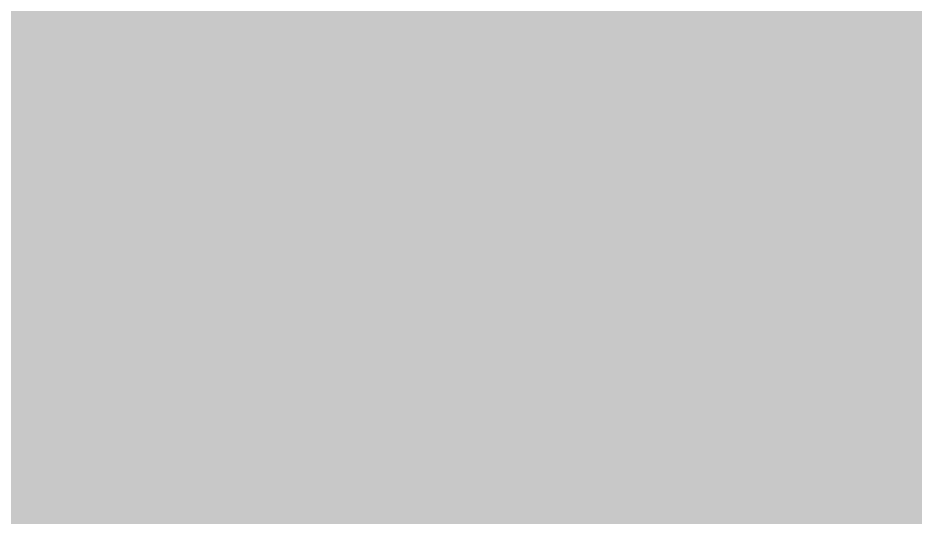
# Model space of a CAD drawing. Header units: millimetres. Extents: x 85 to 447, y 59 to 294.
# Drawn here: x 129.511 to 130.313, y 73.936 to 74.382 of the extents above; entities that cross this region are included whole.
import ezdxf

# ---------------------------------------------------------------- set-up
doc = ezdxf.new("R2010")
doc.units = ezdxf.units.MM
doc.layers.add('BG', color=7, linetype='Continuous')

msp = doc.modelspace()

# ---------------------------------------------------------------- hatches: boundary and pattern name
at = {"layer": 'BG', "true_color": 0x5e416d}
msp.add_hatch(color=197, dxfattribs=at).paths.add_polyline_path([(85.36801, 58.73387), (245.36791, 58.73387), (245.36791, 278.73386), (85.36801, 278.73386)])
at = {"layer": 'BG', "true_color": 0xfce102}
for points in [[(129.52433, 74.25722), (129.53447, 74.25746), (129.54463, 74.25764), (129.5548, 74.25778), (129.56498, 74.25788), (129.57517, 74.25793), (129.58537, 74.25794), (129.59558, 74.25792), (129.60579, 74.25787), (129.61601, 74.25779), (129.62623, 74.25769), (129.63644, 74.25756), (129.64665, 74.25741), (129.65686, 74.25725), (129.66706, 74.25708), (129.67726, 74.25689), (129.68744, 74.25671), (129.69761, 74.25651), (129.70777, 74.25632), (129.71792, 74.25614), (129.72804, 74.25596), (129.73815, 74.25579), (129.74824, 74.25564), (129.7583, 74.2555), (129.76834, 74.25538), (129.81071, 74.25538), (129.81118, 74.26032), (129.81163, 74.26526), (129.81208, 74.27019), (129.81252, 74.27511), (129.81295, 74.28003), (129.81337, 74.28494), (129.81379, 74.28985), (129.8142, 74.29475), (129.81461, 74.29965), (129.81501, 74.30454), (129.81541, 74.30943), (129.81581, 74.31431), (129.81621, 74.31919), (129.81661, 74.32407), (129.81702, 74.32894), (129.81742, 74.33381), (129.81783, 74.33867), (129.81824, 74.34353), (129.81865, 74.34838), (129.81908, 74.35324), (129.8195, 74.35809), (129.81994, 74.36293), (129.82038, 74.36777), (129.82084, 74.37261), (129.80814, 74.37275), (129.79547, 74.37287), (129.7828, 74.37298), (129.77015, 74.37309), (129.75751, 74.37318), (129.74488, 74.37326), (129.73226, 74.37334), (129.71966, 74.37341), (129.70706, 74.37346), (129.69448, 74.37352), (129.6819, 74.37356), (129.66933, 74.3736), (129.65677, 74.37363), (129.64422, 74.37366), (129.63167, 74.37368), (129.61913, 74.3737), (129.6066, 74.37371), (129.59407, 74.37372), (129.58154, 74.37373), (129.56902, 74.37373), (129.5565, 74.37374), (129.54399, 74.37374), (129.53148, 74.37374), (129.51897, 74.37374), (129.51911, 74.36889), (129.51926, 74.36403), (129.51943, 74.35917), (129.5196, 74.35432), (129.51978, 74.34946), (129.51996, 74.34461), (129.52015, 74.33975), (129.52036, 74.3349), (129.52056, 74.33004), (129.52078, 74.32519), (129.521, 74.32033), (129.52122, 74.31548), (129.52146, 74.31062), (129.52169, 74.30577), (129.52194, 74.30091), (129.52218, 74.29606), (129.52244, 74.2912), (129.5227, 74.28635), (129.52296, 74.28149), (129.52322, 74.27664), (129.5235, 74.27178), (129.52377, 74.26693), (129.52405, 74.26207)], [(129.84854, 74.25337), (129.85676, 74.25286), (129.86499, 74.25235), (129.87324, 74.25185), (129.8815, 74.25135), (129.88976, 74.25086), (129.89804, 74.25037), (129.90633, 74.24989), (129.91462, 74.2494), (129.92292, 74.24892), (129.93123, 74.24844), (129.93954, 74.24797), (129.94786, 74.24749), (129.95618, 74.24702), (129.9645, 74.24655), (129.97283, 74.24608), (129.98116, 74.2456), (129.98949, 74.24513), (129.99783, 74.24466), (130.00616, 74.24419), (130.01449, 74.24372), (130.02282, 74.24325), (130.03114, 74.24278), (130.03947, 74.24231), (130.04779, 74.24183), (130.06962, 74.24183), (130.06914, 74.24504), (130.06858, 74.24875), (130.06797, 74.25291), (130.06732, 74.25748), (130.06667, 74.26241), (130.06603, 74.26765), (130.06542, 74.27315), (130.06486, 74.27885), (130.06438, 74.28472), (130.064, 74.29069), (130.06373, 74.29673), (130.0636, 74.30278), (130.06363, 74.30879), (130.06384, 74.31471), (130.06426, 74.3205), (130.06489, 74.3261), (130.06578, 74.33147), (130.06692, 74.33656), (130.06836, 74.34131), (130.0701, 74.34568), (130.07218, 74.34962), (130.0746, 74.35308), (130.0774, 74.356), (130.08059, 74.35835), (130.07119, 74.35898), (130.06178, 74.35961), (130.05239, 74.36024), (130.043, 74.36087), (130.03361, 74.3615), (130.02423, 74.36213), (130.01485, 74.36275), (130.00547, 74.36337), (129.9961, 74.36399), (129.98673, 74.3646), (129.97736, 74.36521), (129.968, 74.36582), (129.95864, 74.36642), (129.94928, 74.36701), (129.93992, 74.3676), (129.93056, 74.36819), (129.9212, 74.36876), (129.91185, 74.36933), (129.90249, 74.36989), (129.89313, 74.37045), (129.88378, 74.37099), (129.87442, 74.37153), (129.86506, 74.37205), (129.8557, 74.37257), (129.85532, 74.36764), (129.85496, 74.36271), (129.85461, 74.35777), (129.85427, 74.35282), (129.85394, 74.34787), (129.85362, 74.34292), (129.85331, 74.33796), (129.85301, 74.333), (129.85272, 74.32804), (129.85243, 74.32307), (129.85214, 74.3181), (129.85187, 74.31313), (129.85159, 74.30815), (129.85132, 74.30317), (129.85105, 74.2982), (129.85078, 74.29322), (129.85051, 74.28823), (129.85024, 74.28325), (129.84996, 74.27827), (129.84969, 74.27329), (129.84941, 74.26831), (129.84912, 74.26333), (129.84883, 74.25834)], [(129.64507, 74.10313), (129.64519, 74.10827), (129.64533, 74.1134), (129.64546, 74.11851), (129.64561, 74.1236), (129.64576, 74.12868), (129.64591, 74.13374), (129.64606, 74.1388), (129.64622, 74.14384), (129.64638, 74.14887), (129.64653, 74.1539), (129.64669, 74.15892), (129.64685, 74.16394), (129.647, 74.16896), (129.64715, 74.17397), (129.6473, 74.17899), (129.64744, 74.18401), (129.64757, 74.18903), (129.6477, 74.19406), (129.64783, 74.19909), (129.64794, 74.20413), (129.64805, 74.20918), (129.64815, 74.21425), (129.64823, 74.21932), (129.64831, 74.22441), (129.63849, 74.22442), (129.62865, 74.22442), (129.6188, 74.22443), (129.60894, 74.22444), (129.59907, 74.22444), (129.58919, 74.22444), (129.5793, 74.22443), (129.5694, 74.22441), (129.5595, 74.22439), (129.54959, 74.22434), (129.53968, 74.22428), (129.52976, 74.22421), (129.51984, 74.22411), (129.50992, 74.22399), (129.5, 74.22384), (129.49008, 74.22367), (129.48017, 74.22347), (129.47025, 74.22324), (129.46034, 74.22297), (129.45044, 74.22267), (129.44054, 74.22233), (129.43065, 74.22195), (129.42077, 74.22153), (129.41089, 74.22106), (129.41109, 74.21608), (129.41129, 74.2111), (129.41149, 74.20612), (129.4117, 74.20114), (129.41192, 74.19616), (129.41213, 74.19118), (129.41236, 74.18619), (129.41258, 74.1812), (129.41282, 74.17621), (129.41305, 74.17121), (129.41329, 74.16622), (129.41354, 74.16121), (129.41379, 74.15621), (129.41404, 74.15119), (129.4143, 74.14618), (129.41456, 74.14115), (129.41483, 74.13613), (129.4151, 74.13109), (129.41537, 74.12605), (129.41565, 74.121), (129.41594, 74.11594), (129.41623, 74.11088), (129.41652, 74.10581), (129.41682, 74.10073), (129.42622, 74.10085), (129.43563, 74.10097), (129.44507, 74.10109), (129.45451, 74.10121), (129.46397, 74.10133), (129.47344, 74.10144), (129.48292, 74.10155), (129.49241, 74.10166), (129.50191, 74.10177), (129.51142, 74.10188), (129.52094, 74.10198), (129.53047, 74.10209), (129.54, 74.10219), (129.54954, 74.10229), (129.55908, 74.10238), (129.56863, 74.10247), (129.57818, 74.10257), (129.58773, 74.10265), (129.59729, 74.10274), (129.60684, 74.10282), (129.6164, 74.1029), (129.62596, 74.10298), (129.63551, 74.10306)], [(129.68058, 74.10313), (129.68894, 74.10295), (129.6973, 74.10277), (129.70566, 74.10258), (129.71402, 74.10238), (129.72238, 74.10218), (129.73075, 74.10198), (129.73911, 74.10176), (129.74748, 74.10154), (129.75586, 74.10131), (129.76423, 74.10107), (129.77261, 74.10083), (129.78098, 74.10057), (129.78937, 74.10031), (129.79775, 74.10003), (129.80614, 74.09975), (129.81453, 74.09945), (129.82293, 74.09914), (129.83133, 74.09882), (129.83973, 74.09849), (129.84814, 74.09815), (129.85655, 74.09779), (129.86496, 74.09742), (129.87338, 74.09704), (129.88181, 74.09664), (129.91123, 74.09664), (129.9115, 74.10177), (129.91178, 74.10688), (129.91207, 74.11198), (129.91237, 74.11707), (129.91267, 74.12214), (129.91299, 74.12721), (129.91331, 74.13226), (129.91364, 74.13731), (129.91397, 74.14234), (129.91432, 74.14738), (129.91466, 74.1524), (129.91502, 74.15742), (129.91538, 74.16244), (129.91574, 74.16745), (129.91611, 74.17246), (129.91648, 74.17748), (129.91685, 74.18249), (129.91723, 74.1875), (129.91761, 74.19252), (129.91799, 74.19754), (129.91837, 74.20256), (129.91875, 74.20759), (129.91914, 74.21263), (129.91952, 74.21768), (129.90984, 74.2181), (129.90015, 74.21852), (129.89045, 74.21894), (129.88075, 74.21935), (129.87103, 74.21976), (129.86131, 74.22016), (129.85158, 74.22055), (129.84185, 74.22093), (129.83211, 74.2213), (129.82236, 74.22165), (129.81261, 74.22199), (129.80286, 74.22231), (129.79311, 74.22262), (129.78335, 74.22291), (129.77359, 74.22317), (129.76383, 74.22342), (129.75407, 74.22364), (129.74431, 74.22384), (129.73456, 74.22401), (129.7248, 74.22415), (129.71505, 74.22426), (129.7053, 74.22435), (129.69555, 74.2244), (129.68581, 74.22441), (129.68554, 74.21932), (129.68528, 74.21425), (129.68501, 74.20918), (129.68475, 74.20413), (129.68449, 74.19909), (129.68424, 74.19406), (129.68398, 74.18903), (129.68373, 74.18401), (129.68348, 74.17899), (129.68324, 74.17397), (129.683, 74.16896), (129.68277, 74.16394), (129.68254, 74.15892), (129.68232, 74.1539), (129.68211, 74.14887), (129.68191, 74.14384), (129.68171, 74.1388), (129.68152, 74.13374), (129.68134, 74.12868), (129.68117, 74.1236), (129.68101, 74.11851), (129.68085, 74.1134), (129.68071, 74.10827)], [(129.94884, 74.09388), (129.95393, 74.0935), (129.95903, 74.09311), (129.96413, 74.09273), (129.96924, 74.09235), (129.97435, 74.09197), (129.97947, 74.09159), (129.9846, 74.09121), (129.98973, 74.09084), (129.99487, 74.09047), (130.00001, 74.0901), (130.00516, 74.08974), (130.01031, 74.08937), (130.01547, 74.08901), (130.02063, 74.08866), (130.02579, 74.08831), (130.03096, 74.08796), (130.03613, 74.08761), (130.0413, 74.08727), (130.04648, 74.08693), (130.05166, 74.0866), (130.05684, 74.08627), (130.06202, 74.08595), (130.0672, 74.08563), (130.07239, 74.08531), (130.09211, 74.08531), (130.09132, 74.09036), (130.09054, 74.09542), (130.08978, 74.10049), (130.08902, 74.10556), (130.08828, 74.11064), (130.08754, 74.11573), (130.08681, 74.12082), (130.08609, 74.12592), (130.08537, 74.13102), (130.08466, 74.13612), (130.08395, 74.14123), (130.08325, 74.14635), (130.08256, 74.15146), (130.08186, 74.15658), (130.08117, 74.1617), (130.08048, 74.16682), (130.07979, 74.17194), (130.0791, 74.17705), (130.07841, 74.18217), (130.07772, 74.18729), (130.07703, 74.1924), (130.07633, 74.19751), (130.07563, 74.20262), (130.07493, 74.20773), (130.06993, 74.20806), (130.06493, 74.2084), (130.05993, 74.20874), (130.05493, 74.20908), (130.04993, 74.20942), (130.04494, 74.20976), (130.03995, 74.21011), (130.03496, 74.21046), (130.02998, 74.21081), (130.025, 74.21116), (130.02004, 74.21151), (130.01508, 74.21187), (130.01013, 74.21222), (130.0052, 74.21258), (130.00027, 74.21294), (129.99536, 74.21331), (129.99047, 74.21367), (129.98559, 74.21404), (129.98073, 74.21441), (129.97589, 74.21478), (129.97106, 74.21516), (129.96626, 74.21554), (129.96147, 74.21592), (129.95671, 74.2163), (129.95625, 74.2112), (129.9558, 74.2061), (129.95538, 74.201), (129.95497, 74.1959), (129.95457, 74.19079), (129.95419, 74.18569), (129.95382, 74.18058), (129.95347, 74.17548), (129.95312, 74.17037), (129.95279, 74.16526), (129.95247, 74.16016), (129.95216, 74.15505), (129.95185, 74.14995), (129.95156, 74.14484), (129.95127, 74.13974), (129.95099, 74.13464), (129.95071, 74.12954), (129.95044, 74.12444), (129.95017, 74.11934), (129.9499, 74.11424), (129.94964, 74.10915), (129.94937, 74.10406), (129.94911, 74.09897)], [(129.52433, 73.96075), (129.81604, 73.96075), (129.81618, 73.96515), (129.81634, 73.96957), (129.8165, 73.974), (129.81666, 73.97845), (129.81684, 73.9829), (129.81702, 73.98736), (129.81721, 73.99183), (129.81741, 73.99631), (129.81762, 74.00079), (129.81784, 74.00527), (129.81806, 74.00975), (129.8183, 74.01423), (129.81854, 74.01871), (129.81879, 74.02319), (129.81905, 74.02766), (129.81932, 74.03213), (129.8196, 74.03658), (129.81989, 74.04103), (129.82019, 74.04547), (129.82049, 74.04989), (129.82081, 74.0543), (129.82114, 74.05869), (129.82148, 74.06307), (129.82182, 74.06743), (129.80915, 74.06758), (129.79648, 74.06773), (129.78382, 74.06787), (129.77117, 74.068), (129.75854, 74.06813), (129.74591, 74.06824), (129.73329, 74.06835), (129.72068, 74.06846), (129.70807, 74.06855), (129.69548, 74.06864), (129.6829, 74.06873), (129.67032, 74.0688), (129.65776, 74.06887), (129.6452, 74.06893), (129.63265, 74.06899), (129.62011, 74.06904), (129.60758, 74.06909), (129.59506, 74.06912), (129.58255, 74.06916), (129.57004, 74.06918), (129.55754, 74.0692), (129.54505, 74.06921), (129.53257, 74.06922), (129.52009, 74.06923), (129.52023, 74.06476), (129.52037, 74.06029), (129.52051, 74.05582), (129.52064, 74.05134), (129.52078, 74.04686), (129.52091, 74.04238), (129.52105, 74.0379), (129.52119, 74.03341), (129.52133, 74.02892), (129.52148, 74.02442), (129.52163, 74.01992), (129.52179, 74.01541), (129.52195, 74.0109), (129.52212, 74.00638), (129.52229, 74.00185), (129.52248, 73.99731), (129.52267, 73.99277), (129.52287, 73.98822), (129.52308, 73.98367), (129.52331, 73.9791), (129.52354, 73.97453), (129.52379, 73.96994), (129.52405, 73.96535)], [(129.85943, 74.06647), (129.85898, 74.06209), (129.85856, 74.0577), (129.85815, 74.0533), (129.85776, 74.0489), (129.85739, 74.04449), (129.85703, 74.04007), (129.85669, 74.03564), (129.85635, 74.03122), (129.85604, 74.02678), (129.85573, 74.02234), (129.85543, 74.0179), (129.85513, 74.01345), (129.85485, 74.00899), (129.85456, 74.00454), (129.85428, 74.00007), (129.85401, 73.99561), (129.85373, 73.99114), (129.85345, 73.98667), (129.85318, 73.98219), (129.85289, 73.97772), (129.85261, 73.97324), (129.85231, 73.96876), (129.85201, 73.96427), (129.85171, 73.95979), (129.86156, 73.95925), (129.87142, 73.95872), (129.88128, 73.9582), (129.89115, 73.95769), (129.90104, 73.95717), (129.91092, 73.95666), (129.92082, 73.95616), (129.93072, 73.95565), (129.94063, 73.95514), (129.95055, 73.95463), (129.96047, 73.95412), (129.9704, 73.95359), (129.98034, 73.95307), (129.99028, 73.95253), (130.00023, 73.95199), (130.01019, 73.95143), (130.02016, 73.95086), (130.03013, 73.95028), (130.0401, 73.94968), (130.05009, 73.94907), (130.06007, 73.94844), (130.07007, 73.94779), (130.08007, 73.94711), (130.09008, 73.94642), (130.11047, 73.94642), (130.10996, 73.95088), (130.10944, 73.95533), (130.10891, 73.95977), (130.10837, 73.9642), (130.10783, 73.96862), (130.10729, 73.97303), (130.10673, 73.97743), (130.10618, 73.98183), (130.10562, 73.98621), (130.10505, 73.99059), (130.10449, 73.99496), (130.10392, 73.99932), (130.10335, 74.00367), (130.10278, 74.00802), (130.10222, 74.01237), (130.10165, 74.01671), (130.10108, 74.02104), (130.10052, 74.02537), (130.09996, 74.02969), (130.09941, 74.03401), (130.09886, 74.03833), (130.09831, 74.04264), (130.09777, 74.04696), (130.09724, 74.05127), (130.08732, 74.05198), (130.07739, 74.05269), (130.06746, 74.05339), (130.05753, 74.05408), (130.04759, 74.05476), (130.03765, 74.05543), (130.02771, 74.05609), (130.01777, 74.05674), (130.00784, 74.05739), (129.9979, 74.05803), (129.98796, 74.05866), (129.97803, 74.05929), (129.9681, 74.05991), (129.95818, 74.06053), (129.94827, 74.06114), (129.93836, 74.06174), (129.92845, 74.06235), (129.91856, 74.06294), (129.90868, 74.06354), (129.8988, 74.06413), (129.88894, 74.06472), (129.87909, 74.0653), (129.86926, 74.06589)], [(130.24995, 73.91866), (130.25055, 73.9223), (130.25115, 73.92595), (130.25175, 73.92959), (130.25236, 73.93324), (130.25296, 73.9369), (130.25356, 73.94055), (130.25416, 73.9442), (130.25477, 73.94786), (130.25537, 73.95151), (130.25597, 73.95516), (130.25657, 73.95882), (130.25716, 73.96247), (130.25776, 73.96613), (130.25836, 73.96978), (130.25895, 73.97343), (130.25954, 73.97708), (130.26013, 73.98072), (130.26072, 73.98437), (130.2613, 73.98801), (130.26188, 73.99165), (130.26246, 73.99529), (130.26303, 73.99892), (130.2636, 74.00255), (130.26417, 74.00618), (130.26438, 74.00775), (130.26459, 74.00934), (130.26479, 74.01093), (130.26497, 74.01253), (130.26513, 74.01413), (130.26527, 74.01572), (130.26536, 74.01732), (130.26542, 74.0189), (130.26543, 74.02048), (130.26539, 74.02204), (130.26529, 74.02358), (130.26512, 74.02511), (130.26488, 74.02661), (130.26456, 74.02808), (130.26416, 74.02953), (130.26367, 74.03094), (130.26308, 74.03231), (130.26238, 74.03365), (130.26158, 74.03494), (130.26066, 74.03618), (130.25962, 74.03738), (130.25845, 74.03853), (130.25715, 74.03962), (130.2557, 74.04065), (130.25084, 74.04139), (130.24595, 74.04202), (130.24101, 74.04254), (130.23603, 74.04298), (130.23103, 74.04333), (130.226, 74.04359), (130.22094, 74.04378), (130.21587, 74.04391), (130.21078, 74.04397), (130.20568, 74.04399), (130.20057, 74.04395), (130.19546, 74.04388), (130.19035, 74.04377), (130.18525, 74.04363), (130.18015, 74.04348), (130.17507, 74.04331), (130.17001, 74.04314), (130.16497, 74.04297), (130.15995, 74.04281), (130.15497, 74.04266), (130.15002, 74.04253), (130.1451, 74.04243), (130.14023, 74.04236), (130.1354, 74.04234), (130.13607, 74.03757), (130.13674, 74.0328), (130.13741, 74.02801), (130.13808, 74.02323), (130.13874, 74.01843), (130.13941, 74.01363), (130.14008, 74.00883), (130.14076, 74.00401), (130.14143, 73.99919), (130.14211, 73.99437), (130.14279, 73.98954), (130.14348, 73.9847), (130.14418, 73.97985), (130.14487, 73.975), (130.14558, 73.97014), (130.14629, 73.96528), (130.14701, 73.9604), (130.14774, 73.95552), (130.14847, 73.95064), (130.14922, 73.94575), (130.14997, 73.94085), (130.15074, 73.93594), (130.15151, 73.93102), (130.1523, 73.9261), (130.15635, 73.9259), (130.16039, 73.92568), (130.16444, 73.92545), (130.16848, 73.9252), (130.17253, 73.92493), (130.17658, 73.92466), (130.18063, 73.92437), (130.18468, 73.92408), (130.18874, 73.92377), (130.19279, 73.92346), (130.19685, 73.92313), (130.20091, 73.9228), (130.20498, 73.92247), (130.20905, 73.92213), (130.21312, 73.92178), (130.21719, 73.92143), (130.22127, 73.92108), (130.22536, 73.92073), (130.22944, 73.92038), (130.23354, 73.92003), (130.23763, 73.91968), (130.24173, 73.91934), (130.24584, 73.919)]]:
    msp.add_hatch(color=2, dxfattribs=at).paths.add_polyline_path(points)

doc.saveas('drawing.dxf')
